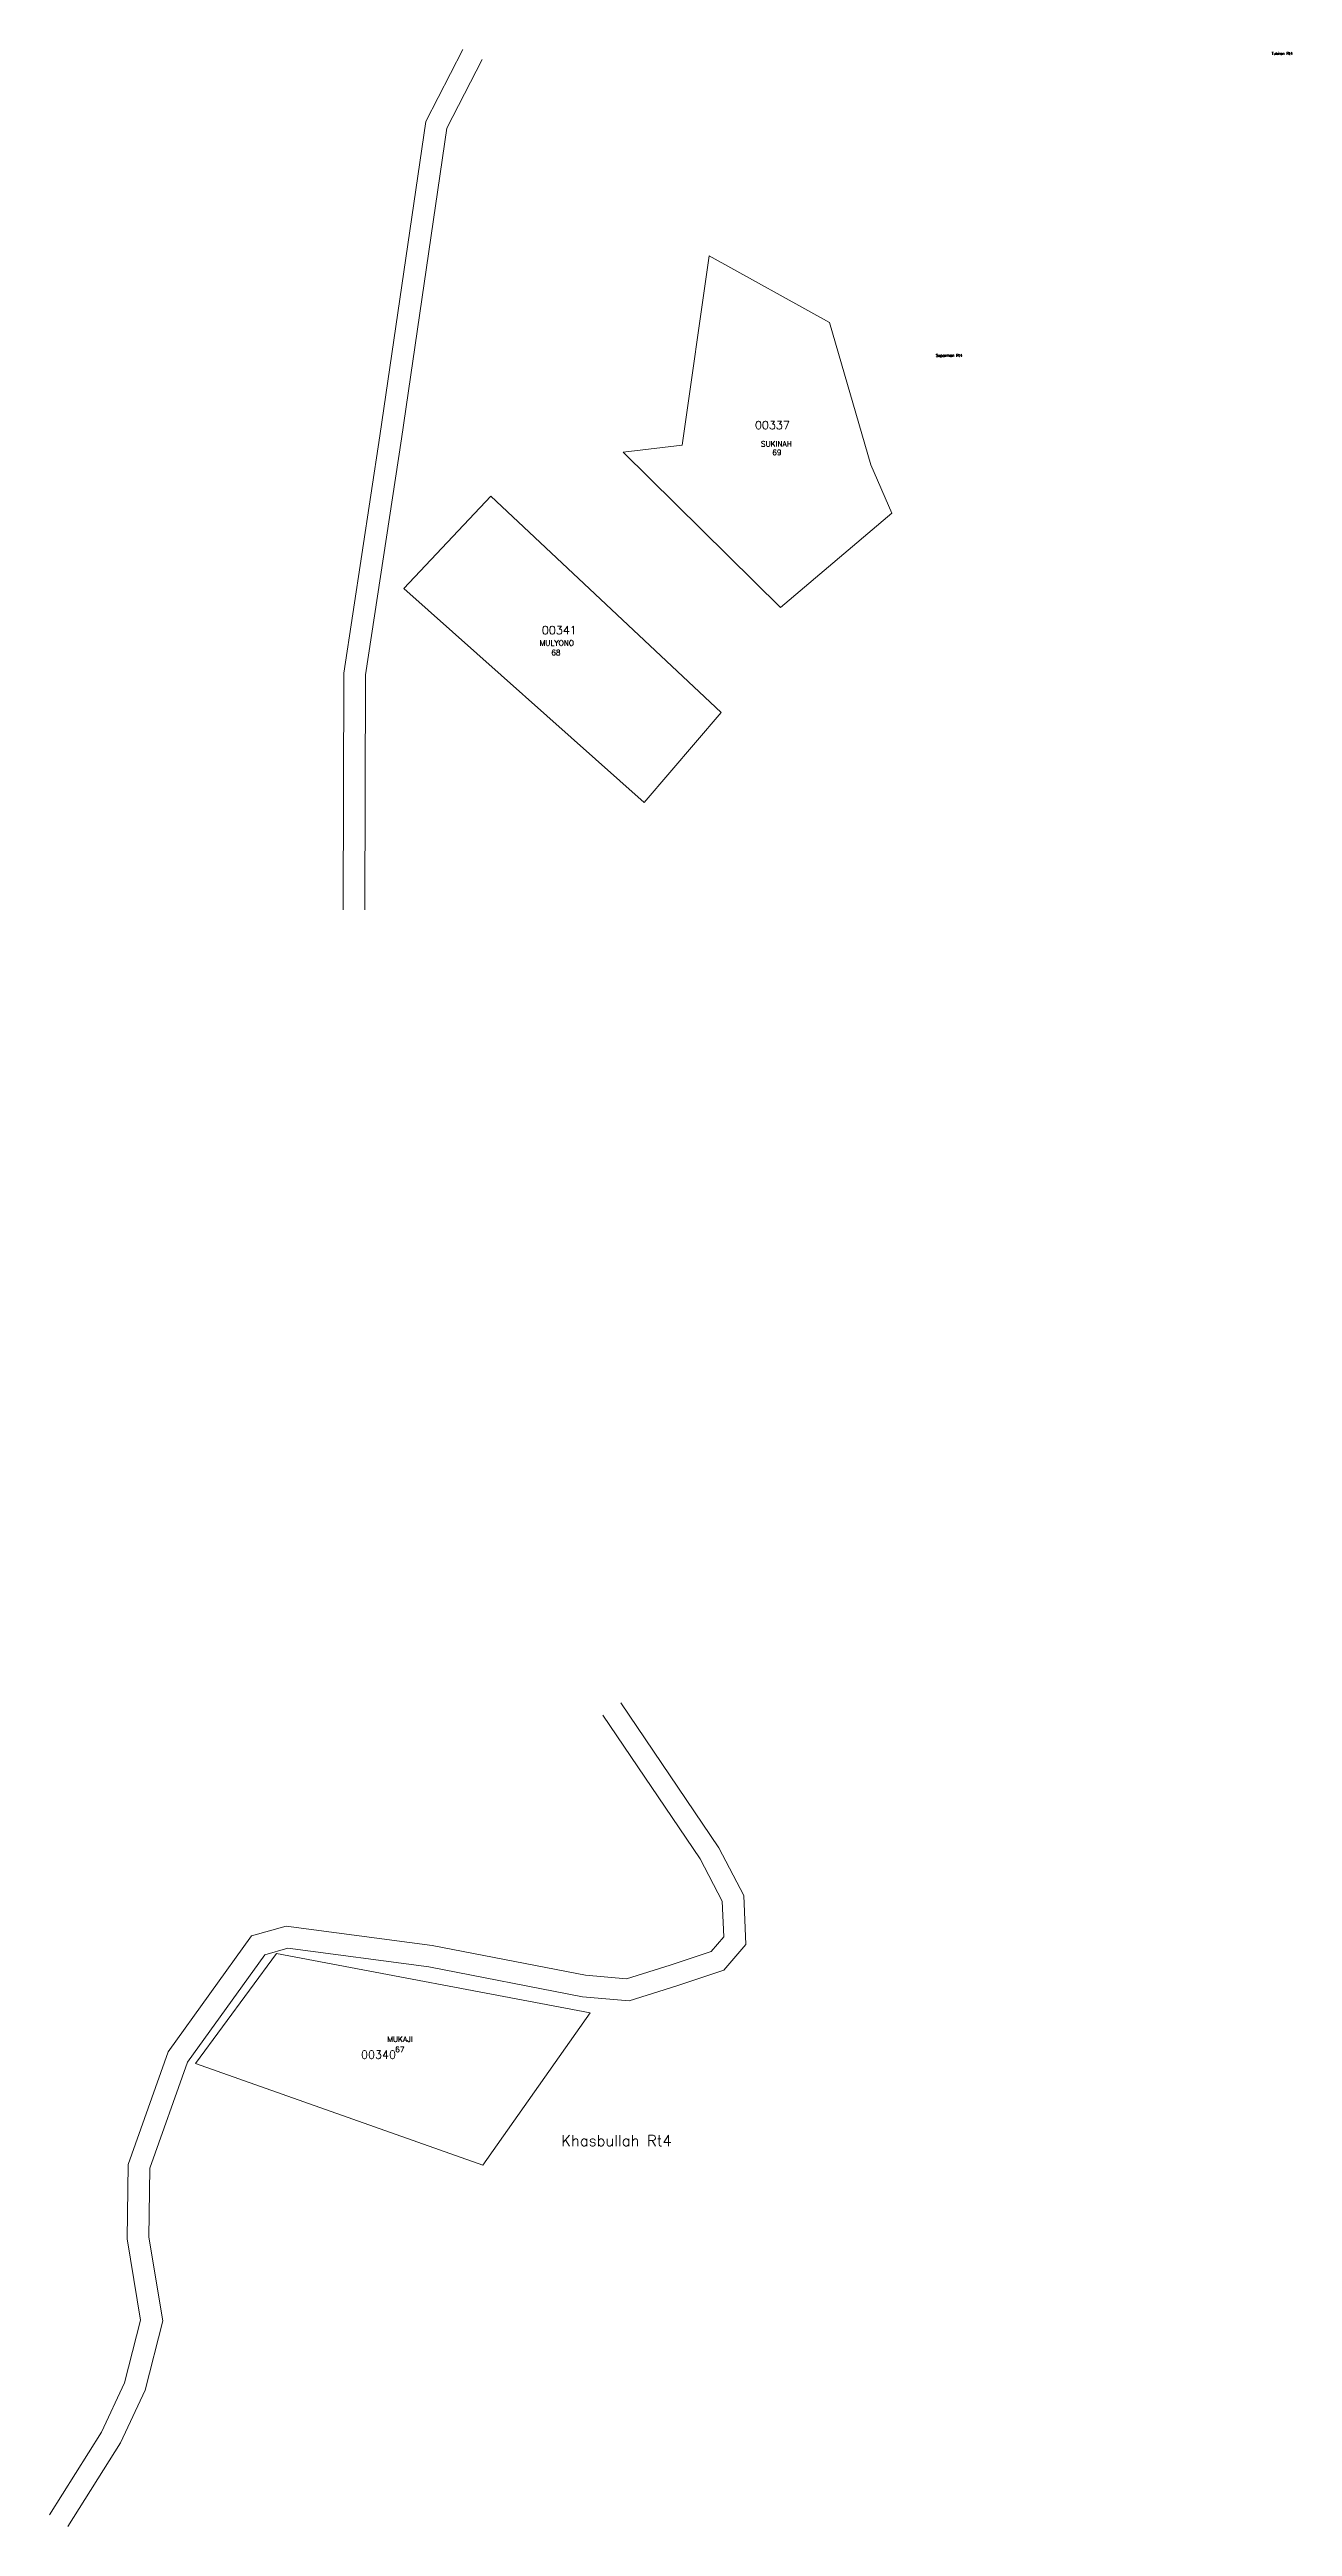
# Model space of a CAD drawing. Header units: inches. Extents: x 127149 to 132166, y 1065498 to 1071385.
# Drawn here: x 127149 to 127606, y 1067425 to 1068336 of the extents above; entities that cross this region are included whole.
import ezdxf
from ezdxf.enums import TextEntityAlignment as Align

# ---------------------------------------------------------------- set-up
doc = ezdxf.new("R2010")
doc.units = ezdxf.units.IN
doc.header["$MEASUREMENT"] = 0
for name, color, linetype in [('020100', 7, 'Continuous'), ('030100', 160, 'Continuous'), ('080201', 7, 'Continuous'), ('tn_lai', 7, 'Continuous')]:
    doc.layers.add(name, color=color, linetype=linetype)
doc.styles.add('romans', font='romans.shx')

msp = doc.modelspace()

# ---------------------------------------------------------------- linework, layer by layer
at = {"layer": '020100', "lineweight": 0}
for points in [[(127391.47, 1068260.2), (127381.5, 1068190.57), (127359.85, 1068188.04), (127417.71, 1068130.93), (127458.67, 1068165.58), (127450.91, 1068183.3), (127435.67, 1068235.65), (127391.47, 1068260.2)], [(127395.81, 1068092.35), (127311.21, 1068171.81), (127279.16, 1068137.94), (127367.58, 1068059.28), (127395.81, 1068092.35)], [(127202.62, 1067595.63), (127308.19, 1067558.26), (127347.73, 1067614.36), (127232.33, 1067636.1), (127202.62, 1067595.63)]]:
    msp.add_lwpolyline(points, dxfattribs=at)
at = {"layer": '030100', "lineweight": 0}
for points in [[(127256.86, 1068019.81), (127257.08, 1068106.72), (127270.37, 1068194.07), (127287.29, 1068309.52), (127300.93, 1068336.01)], [(127264.86, 1068019.79), (127265.08, 1068106.1), (127278.28, 1068192.89), (127295.01, 1068307.05), (127308.04, 1068332.35)], [(127155.68, 1067425.49), (127175.04, 1067456.26), (127184.04, 1067475.6), (127190.56, 1067501.03), (127185.42, 1067531.82), (127185.76, 1067557.14), (127199.65, 1067596.16), (127228.05, 1067635.66), (127236.5, 1067638.02), (127288.35, 1067631.16), (127344.9, 1067620.16), (127361.98, 1067618.73), (127379.53, 1067624.23), (127396.82, 1067629.99), (127404.95, 1067639.41), (127404.16, 1067657.46), (127394.99, 1067674.99), (127358.99, 1067728.24)], [(127148.91, 1067429.75), (127168, 1067460.09), (127176.47, 1067478.3), (127182.39, 1067501.38), (127177.41, 1067531.21), (127177.78, 1067558.57), (127192.49, 1067599.91), (127223.19, 1067642.6), (127235.92, 1067646.16), (127289.64, 1067639.06), (127346, 1067628.1), (127361.08, 1067626.84), (127377.07, 1067631.84), (127392.21, 1067636.88), (127396.82, 1067642.23), (127396.25, 1067655.33), (127388.11, 1067670.89), (127352.36, 1067723.76)]]:
    msp.add_lwpolyline(points, dxfattribs=at)

# ---------------------------------------------------------------- texts
at = {"lineweight": 0, "style": 'romans'}
for s, p in [('SUKINAH', (127416.17, 1068190.03)), ('SUKINAH', (127416.17, 1068190.03)), ('69', (127416.35, 1068186.91)), ('69', (127416.35, 1068186.91)), ('MULYONO', (127335.45, 1068116.87)), ('68', (127335.11, 1068113.33)), ('MUKAJI', (127277.79, 1067603.64)), ('67', (127277.71, 1067599.85))]:
    msp.add_text(s, height=2, dxfattribs=at).set_placement(p, align=Align.CENTER)
at = {"layer": '080201', "lineweight": 0, "style": 'romans'}
for s, p in [('00337', (127414.71, 1068196.46)), ('00341', (127336.35, 1068121.08)), ('00340', (127269.86, 1067597.43))]:
    msp.add_text(s, height=3, dxfattribs=at).set_placement(p, align=Align.CENTER)
at = {"layer": 'tn_lai', "lineweight": 0, "style": 'romans'}
for s, height, p in [('Tukiran Rt4', 1, (127602.16, 1068334.05)), ('Suparman Rt4', 1, (127479.69, 1068223.06)), ('Khasbullah Rt4', 4, (127357.35, 1067565.29))]:
    msp.add_text(s, height=height, dxfattribs=at).set_placement(p, align=Align.CENTER)

doc.saveas('drawing.dxf')
